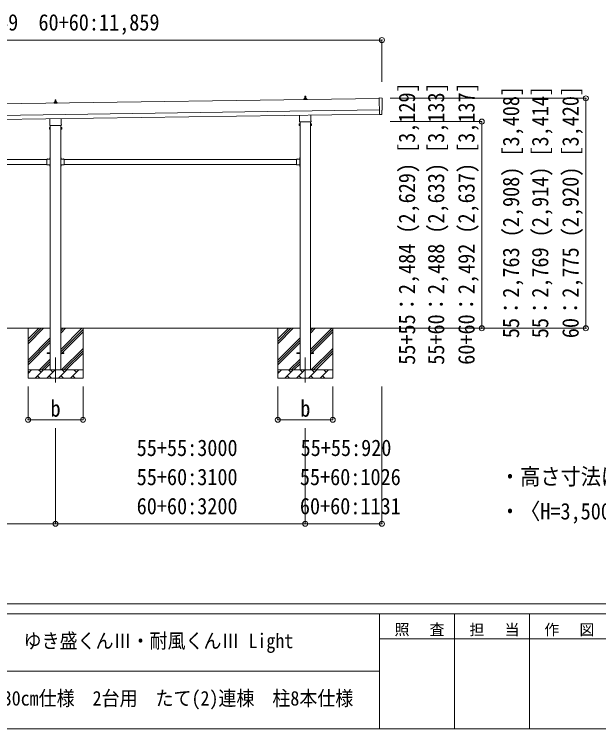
# Model space of a CAD drawing. Units: millimetres at full size, sheet at 1:60; details may follow other scales. Extents: x -16864 to 16864, y -11640 to 11640.
# Drawn here: x 1016 to 8035, y -11640 to -3057 of the extents above; entities that cross this region are included whole.
import ezdxf
from ezdxf.enums import TextEntityAlignment as Align

# ---------------------------------------------------------------- set-up
doc = ezdxf.new("R2010")
doc.units = ezdxf.units.MM
doc.header["$LTSCALE"] = 60
doc.header["$PDMODE"] = 32
doc.header["$PDSIZE"] = 60
doc.linetypes.add('CHAIN1', pattern=[8, 5, -1, 1, -1])
doc.linetypes.add('USER3', pattern=[4, 3, -1])
for name, color, linetype, lineweight in [('0-1_Defpoints', 7, 'CHAIN1', 9), ('0-2_TEXT1', 4, 'Continuous', 9), ('0-3_OTH_LINE', 7, 'Continuous', 9), ('0-8_DIM1', 6, 'Continuous', 9), ('F-0', 7, 'Continuous', 9)]:
    doc.layers.add(name, color=color, linetype=linetype, lineweight=lineweight)
doc.styles.add('ＭＳ ゴシック', font='')
doc.styles.get('ＭＳ ゴシック').set_extended_font_data('MS Gothic')

msp = doc.modelspace()

# ---------------------------------------------------------------- linework, layer by layer
at = {"layer": '0-1_Defpoints'}
for p, q in [((1510.9, -7179.33), (1510.9, -7528.33)), ((4510.9, -7179.33), (4510.9, -7528.33))]:
    msp.add_line(p, q, dxfattribs=at)
at = {"layer": '0-2_TEXT1'}
for p, q in [((5398.6, -4066.67), (33.65, -4143.31)), ((1492.96, -4124.86), (1492.96, -4117.15)), ((1493.34, -4116.36), (1529.08, -4116.36)), ((1493.73, -4116.17), (1500.45, -4114.54)), ((1500.83, -4114.36), (1521.59, -4114.36)), ((1501.21, -4113.57), (1501.21, -4109.36)), ((1502.21, -4109.36), (1520.21, -4109.36)), ((1505.21, -4109.36), (1505.94, -4085.84)), ((1506.94, -4084.86), (1515.48, -4084.86)), ((1516.48, -4085.84), (1517.21, -4109.36)), ((1521.21, -4113.57), (1521.21, -4109.36)), ((1528.7, -4116.17), (1521.98, -4114.54)), ((1529.46, -4124.86), (1529.46, -4117.15)), ((4492.96, -4082), (4492.96, -4074.29)), ((4529.46, -4082), (4492.96, -4082)), ((4493.34, -4073.5), (4529.08, -4073.5)), ((4493.73, -4073.32), (4500.45, -4071.69)), ((4500.83, -4071.5), (4521.59, -4071.5)), ((4501.21, -4070.72), (4501.21, -4066.5)), ((4502.21, -4066.5), (4520.21, -4066.5)), ((4505.21, -4066.5), (4505.94, -4042.98)), ((4506.94, -4042), (4515.48, -4042)), ((4516.48, -4042.98), (4517.21, -4066.5)), ((4521.21, -4070.72), (4521.21, -4066.5)), ((4528.7, -4073.32), (4521.98, -4071.69)), ((4529.46, -4082), (4529.46, -4074.29)), ((5398.53, -4061.59), (5401.37, -4260.42)), ((5430.21, -4062.79), (5398.53, -4061.59)), ((1529.46, -4124.86), (1492.96, -4124.86)), ((35.65, -4283.3), (5400.6, -4206.66)), ((36.36, -4333.29), (5401.31, -4256.65)), ((4442.6, -4335.99), (4442.6, -4270.35)), ((4579.2, -4268.4), (4579.2, -4335.99)), ((5419.58, -4259.26), (5401.37, -4260.42)), ((5420.25, -4259.88), (5419.58, -4259.26)), ((5421, -4260.14), (5427.91, -4259.68)), ((1442.6, -4378.85), (1442.6, -4313.21)), ((1579.2, -4311.25), (1579.2, -4378.85)), ((4436.9, -4374.26), (4437.66, -4372.95)), ((4436.9, -4374.26), (4436.9, -4391.26)), ((4440.9, -4344.76), (4440.9, -4339.26)), ((4578.84, -4348.26), (4442.97, -4348.26)), ((4448.4, -4348.26), (4448.4, -7329.33)), ((4573.4, -7329.33), (4573.4, -4348.26)), ((4580.9, -4339.26), (4580.9, -4344.76)), ((4584.9, -4374.26), (4584.14, -4372.95)), ((4584.9, -4374.26), (4584.9, -4391.26)), ((1436.9, -4417.12), (1437.66, -4415.8)), ((1436.9, -4417.12), (1436.9, -4434.12)), ((1436.9, -4434.12), (1437.66, -4435.43)), ((1443.9, -4420.71), (1437.66, -4420.71)), ((1443.9, -4430.53), (1437.66, -4430.53)), ((1443.9, -4435.43), (1437.66, -4435.43)), ((1440.9, -4387.62), (1440.9, -4382.12)), ((1578.84, -4391.12), (1442.97, -4391.12)), ((1446.4, -4434.82), (1443.9, -4434.82)), ((1448.4, -4391.12), (1448.4, -7329.33)), ((1573.4, -7329.33), (1573.4, -4391.12)), ((1575.4, -4434.82), (1577.9, -4434.82)), ((1577.9, -4420.71), (1584.14, -4420.71)), ((1577.9, -4430.53), (1584.14, -4430.53)), ((1577.9, -4435.43), (1584.14, -4435.43)), ((1580.9, -4382.12), (1580.9, -4387.62)), ((1584.9, -4417.12), (1584.14, -4415.8)), ((1584.9, -4434.12), (1584.14, -4435.43)), ((1584.9, -4417.12), (1584.9, -4434.12)), ((4436.9, -4391.26), (4437.66, -4392.58)), ((4443.9, -4377.85), (4437.66, -4377.85)), ((4443.9, -4387.67), (4437.66, -4387.67)), ((4443.9, -4392.58), (4437.66, -4392.58)), ((4446.4, -4391.96), (4443.9, -4391.96)), ((4575.4, -4391.96), (4577.9, -4391.96)), ((4577.9, -4377.85), (4584.14, -4377.85)), ((4577.9, -4387.67), (4584.14, -4387.67)), ((4577.9, -4392.58), (4584.14, -4392.58)), ((4584.9, -4391.26), (4584.14, -4392.58)), ((-1384.6, -4801.33), (1406.4, -4801.33)), ((1406.4, -4798.33), (1406.4, -4864.33)), ((1406.4, -4798.33), (1446.4, -4798.33)), ((1409.5, -4797.82), (1409.5, -4798.33)), ((1409.5, -4798.33), (1421.3, -4798.33)), ((1442.4, -4801.33), (1447.9, -4801.33)), ((1445.9, -4782.43), (1446.4, -4782.43)), ((1446.4, -4778.33), (1448.4, -4778.33)), ((1446.4, -4778.33), (1446.4, -4798.33)), ((1446.4, -4782.43), (1446.4, -4794.23)), ((1448.4, -4785.33), (1446.4, -4785.33)), ((1448.4, -4791.33), (1446.4, -4791.33)), ((1446.4, -4802.33), (1446.4, -4860.33)), ((1447.9, -4801.33), (1447.9, -4861.33)), ((1448.4, -4778.33), (1448.4, -4798.33)), ((1575.4, -4778.33), (1573.4, -4778.33)), ((1573.4, -4778.33), (1573.4, -4798.33)), ((1573.4, -4785.33), (1575.4, -4785.33)), ((1573.4, -4791.33), (1575.4, -4791.33)), ((1579.4, -4801.33), (1573.9, -4801.33)), ((1573.9, -4801.33), (1573.9, -4861.33)), ((1575.4, -4778.33), (1575.4, -4798.33)), ((1575.91, -4782.43), (1575.4, -4782.43)), ((1575.4, -4782.43), (1575.4, -4794.23)), ((1615.4, -4798.33), (1575.4, -4798.33)), ((1575.4, -4802.33), (1575.4, -4860.33)), ((1612.3, -4798.33), (1600.5, -4798.33)), ((1612.3, -4797.82), (1612.3, -4798.33)), ((1615.4, -4798.33), (1615.4, -4864.33)), ((1615.4, -4801.33), (4406.4, -4801.33)), ((4406.4, -4798.33), (4406.4, -4864.33)), ((4406.4, -4798.33), (4446.4, -4798.33)), ((4409.5, -4797.82), (4409.5, -4798.33)), ((4409.5, -4798.33), (4421.3, -4798.33)), ((4442.4, -4801.33), (4447.9, -4801.33)), ((4445.9, -4782.43), (4446.4, -4782.43)), ((4446.4, -4778.33), (4448.4, -4778.33)), ((4446.4, -4778.33), (4446.4, -4798.33)), ((4446.4, -4782.43), (4446.4, -4794.23)), ((4448.4, -4785.33), (4446.4, -4785.33)), ((4448.4, -4791.33), (4446.4, -4791.33)), ((4446.4, -4802.33), (4446.4, -4860.33)), ((4447.9, -4801.33), (4447.9, -4861.33)), ((4448.4, -4778.33), (4448.4, -4798.33)), ((-1384.6, -4861.33), (1406.4, -4861.33)), ((1406.4, -4864.33), (1446.4, -4864.33)), ((1409.5, -4864.84), (1409.5, -4864.33)), ((1409.5, -4864.33), (1421.3, -4864.33)), ((1442.4, -4861.33), (1447.9, -4861.33)), ((1446.4, -4862.33), (1442.4, -4862.33)), ((1445.9, -4868.43), (1446.4, -4868.43)), ((1446.4, -4864.33), (1446.4, -4884.33)), ((1446.4, -4868.43), (1446.4, -4880.23)), ((1448.4, -4871.33), (1446.4, -4871.33)), ((1448.4, -4877.33), (1446.4, -4877.33)), ((1446.4, -4884.33), (1448.4, -4884.33)), ((1448.4, -4864.33), (1448.4, -4884.33)), ((1573.4, -4864.33), (1573.4, -4884.33)), ((1573.4, -4871.33), (1575.4, -4871.33)), ((1573.4, -4877.33), (1575.4, -4877.33)), ((1575.4, -4884.33), (1573.4, -4884.33)), ((1579.4, -4861.33), (1573.9, -4861.33)), ((1575.4, -4862.33), (1579.4, -4862.33)), ((1575.4, -4864.33), (1575.4, -4884.33)), ((1615.4, -4864.33), (1575.4, -4864.33)), ((1575.91, -4868.43), (1575.4, -4868.43)), ((1575.4, -4868.43), (1575.4, -4880.23)), ((1612.3, -4864.33), (1600.5, -4864.33)), ((1612.3, -4864.84), (1612.3, -4864.33)), ((1615.4, -4861.33), (4406.4, -4861.33)), ((4406.4, -4864.33), (4446.4, -4864.33)), ((4409.5, -4864.84), (4409.5, -4864.33)), ((4409.5, -4864.33), (4421.3, -4864.33)), ((4442.4, -4861.33), (4447.9, -4861.33)), ((4446.4, -4862.33), (4442.4, -4862.33)), ((4445.9, -4868.43), (4446.4, -4868.43)), ((4446.4, -4864.33), (4446.4, -4884.33)), ((4446.4, -4868.43), (4446.4, -4880.23)), ((4448.4, -4871.33), (4446.4, -4871.33)), ((4448.4, -4877.33), (4446.4, -4877.33)), ((4446.4, -4884.33), (4448.4, -4884.33)), ((4448.4, -4864.33), (4448.4, -4884.33)), ((1410.9, -7124.83), (1448.4, -7124.83)), ((1410.9, -7133.83), (1410.9, -7124.83)), ((1410.9, -7124.83), (1448.4, -7124.83)), ((1410.9, -7133.83), (1410.9, -7124.83)), ((1410.9, -7133.83), (1448.4, -7133.83)), ((1410.9, -7133.83), (1448.4, -7133.83)), ((1573.4, -7124.83), (1610.9, -7124.83)), ((1573.4, -7124.83), (1610.9, -7124.83)), ((1573.4, -7133.83), (1610.9, -7133.83)), ((1573.4, -7133.83), (1610.9, -7133.83)), ((1610.9, -7133.83), (1610.9, -7124.83)), ((1610.9, -7133.83), (1610.9, -7124.83)), ((4410.9, -7124.83), (4448.4, -7124.83)), ((4410.9, -7133.83), (4410.9, -7124.83)), ((4410.9, -7124.83), (4448.4, -7124.83)), ((4410.9, -7133.83), (4410.9, -7124.83)), ((4410.9, -7133.83), (4448.4, -7133.83)), ((4410.9, -7133.83), (4448.4, -7133.83)), ((4573.4, -7124.83), (4610.9, -7124.83)), ((4573.4, -7124.83), (4610.9, -7124.83)), ((4573.4, -7133.83), (4610.9, -7133.83)), ((4573.4, -7133.83), (4610.9, -7133.83)), ((4610.9, -7133.83), (4610.9, -7124.83)), ((4610.9, -7133.83), (4610.9, -7124.83))]:
    msp.add_line(p, q, dxfattribs=at)
for points in [[(5430.71, -4256.65), (5430.04, -4209.62), (5430.64, -4209.62)], [(4443.9, -4392.58), (4443.9, -4372.95), (4437.66, -4372.95)], [(4443.9, -4391.96), (4443.9, -4373.56), (4446.4, -4373.56)], [(4577.9, -4391.96), (4577.9, -4373.56), (4575.4, -4373.56)], [(4577.9, -4392.58), (4577.9, -4372.95), (4584.14, -4372.95)], [(1443.9, -4435.43), (1443.9, -4415.8), (1437.66, -4415.8)], [(1443.9, -4434.82), (1443.9, -4416.42), (1446.4, -4416.42)], [(1577.9, -4434.82), (1577.9, -4416.42), (1575.4, -4416.42)], [(1577.9, -4435.43), (1577.9, -4415.8), (1584.14, -4415.8)], [(1409.5, -4797.82), (1421.3, -4797.82), (1421.3, -4798.33)], [(1446.4, -4802.33), (1442.4, -4802.33), (1442.4, -4800.33), (1446.4, -4800.33)], [(1445.9, -4782.43), (1445.9, -4794.23), (1446.4, -4794.23)], [(1575.91, -4782.43), (1575.91, -4794.23), (1575.4, -4794.23)], [(1575.4, -4802.33), (1579.4, -4802.33), (1579.4, -4800.33), (1575.4, -4800.33)], [(1612.3, -4797.82), (1600.5, -4797.82), (1600.5, -4798.33)], [(4409.5, -4797.82), (4421.3, -4797.82), (4421.3, -4798.33)], [(4446.4, -4802.33), (4442.4, -4802.33), (4442.4, -4800.33), (4446.4, -4800.33)], [(4445.9, -4782.43), (4445.9, -4794.23), (4446.4, -4794.23)], [(1409.5, -4864.84), (1421.3, -4864.84), (1421.3, -4864.33)], [(1446.4, -4860.33), (1442.4, -4860.33), (1442.4, -4862.33)], [(1445.9, -4868.43), (1445.9, -4880.23), (1446.4, -4880.23)], [(1575.4, -4860.33), (1579.4, -4860.33), (1579.4, -4862.33)], [(1575.91, -4868.43), (1575.91, -4880.23), (1575.4, -4880.23)], [(1612.3, -4864.84), (1600.5, -4864.84), (1600.5, -4864.33)], [(4409.5, -4864.84), (4421.3, -4864.84), (4421.3, -4864.33)], [(4446.4, -4860.33), (4442.4, -4860.33), (4442.4, -4862.33)], [(4445.9, -4868.43), (4445.9, -4880.23), (4446.4, -4880.23)]]:
    msp.add_lwpolyline(points, dxfattribs=at)
for points in [[(4446.4, -4393.26), (4446.4, -4372.26), (4448.4, -4372.26), (4448.4, -4393.26)], [(4575.4, -4393.26), (4575.4, -4372.26), (4573.4, -4372.26), (4573.4, -4393.26)], [(1446.4, -4436.12), (1446.4, -4415.12), (1448.4, -4415.12), (1448.4, -4436.12)], [(1575.4, -4436.12), (1575.4, -4415.12), (1573.4, -4415.12), (1573.4, -4436.12)]]:
    msp.add_lwpolyline(points, close=True, dxfattribs=at)
at = {"layer": '0-2_TEXT1', "linetype": 'USER3'}
for points in [[(1412.9, -4795.72), (1414.26, -4798.5), (1415.4, -4799.11)], [(1417.9, -4795.72), (1416.55, -4798.5), (1415.4, -4799.11)], [(1443.79, -4785.83), (1446.57, -4787.19), (1447.18, -4788.33)], [(1443.79, -4790.83), (1446.57, -4789.48), (1447.18, -4788.33)], [(1578.02, -4785.83), (1575.24, -4787.19), (1574.63, -4788.33)], [(1578.02, -4790.83), (1575.24, -4789.48), (1574.63, -4788.33)], [(1603.9, -4795.72), (1605.26, -4798.5), (1606.4, -4799.11)], [(1608.9, -4795.72), (1607.55, -4798.5), (1606.4, -4799.11)], [(4412.9, -4795.72), (4414.26, -4798.5), (4415.4, -4799.11)], [(4417.9, -4795.72), (4416.55, -4798.5), (4415.4, -4799.11)], [(4443.79, -4785.83), (4446.57, -4787.19), (4447.18, -4788.33)], [(4443.79, -4790.83), (4446.57, -4789.48), (4447.18, -4788.33)], [(1412.9, -4866.94), (1414.26, -4864.17), (1415.4, -4863.56)], [(1417.9, -4866.94), (1416.55, -4864.17), (1415.4, -4863.56)], [(1443.79, -4871.83), (1446.57, -4873.19), (1447.18, -4874.33)], [(1443.79, -4876.83), (1446.57, -4875.48), (1447.18, -4874.33)], [(1578.02, -4871.83), (1575.24, -4873.19), (1574.63, -4874.33)], [(1578.02, -4876.83), (1575.24, -4875.48), (1574.63, -4874.33)], [(1603.9, -4866.94), (1605.26, -4864.17), (1606.4, -4863.56)], [(1608.9, -4866.94), (1607.55, -4864.17), (1606.4, -4863.56)], [(4412.9, -4866.94), (4414.26, -4864.17), (4415.4, -4863.56)], [(4417.9, -4866.94), (4416.55, -4864.17), (4415.4, -4863.56)], [(4443.79, -4871.83), (4446.57, -4873.19), (4447.18, -4874.33)], [(4443.79, -4876.83), (4446.57, -4875.48), (4447.18, -4874.33)]]:
    msp.add_lwpolyline(points, dxfattribs=at)
at = {"layer": '0-2_TEXT1'}
for centre, radius, start, end in [((1493.96, -4117.15), 1, 103.62699, 180), ((1500.21, -4113.57), 1, 283.62699, 0), ((1505.3, -4109.99), 4.13, 90, 171.17633), ((1502.21, -4110.36), 1, 90, 180), ((1506.94, -4085.86), 1, 90, 178.60509), ((1514.54, -4109.36), 4.83, 133.60282, 180), ((1507.88, -4109.36), 4.83, 0, 46.39718), ((1515.48, -4085.86), 1, 1.39491, 90), ((1517.13, -4109.99), 4.13, 8.82367, 90), ((1520.21, -4110.36), 1, 0, 90), ((1522.21, -4113.57), 1, 180, 256.37301), ((1528.46, -4117.15), 1, 0, 76.37301), ((4493.96, -4074.29), 1, 103.62699, 180), ((4500.21, -4070.72), 1, 283.62699, 0), ((4505.3, -4067.14), 4.13, 90, 171.17633), ((4502.21, -4067.5), 1, 90, 180), ((4506.94, -4043), 1, 90, 178.60509), ((4514.54, -4066.5), 4.83, 133.60282, 180), ((4507.88, -4066.5), 4.83, 0, 46.39718), ((4515.48, -4043), 1, 1.39491, 90), ((4517.13, -4067.14), 4.13, 8.82367, 90), ((4520.21, -4067.5), 1, 0, 90), ((4522.21, -4070.72), 1, 180, 256.37301), ((4528.46, -4074.29), 1, 0, 76.37301), ((5420.93, -4259.14), 1, 227.3164, 273.81435), ((4441.25, -4375.4), 4.34, 145.61575, 214.38425), ((4444.9, -4339.26), 4, 125.09963, 180), ((4444.9, -4344.76), 4, 180, 194.47751), ((4444.9, -4344.76), 4, 194.47751, 241.04498), ((4576.9, -4344.76), 4, 298.95502, 345.52249), ((4576.9, -4339.26), 4, 0, 54.90037), ((4576.9, -4344.76), 4, 345.52249, 0), ((4580.56, -4375.4), 4.34, 325.61575, 34.38425), ((1441.25, -4418.26), 4.34, 145.61575, 214.38425), ((1453.14, -4425.62), 16.24, 162.41205, 197.58795), ((1441.25, -4432.98), 4.34, 145.61575, 214.38425), ((1444.9, -4382.12), 4, 125.09963, 180), ((1444.9, -4387.62), 4, 180, 194.47751), ((1444.9, -4387.62), 4, 194.47751, 241.04498), ((1576.9, -4387.62), 4, 298.95502, 345.52249), ((1576.9, -4382.12), 4, 0, 54.90037), ((1576.9, -4387.62), 4, 345.52249, 0), ((1568.66, -4425.62), 16.24, 342.41205, 17.58795), ((1580.56, -4418.26), 4.34, 325.61575, 34.38425), ((1580.56, -4432.98), 4.34, 325.61575, 34.38425), ((4453.14, -4382.76), 16.24, 162.41205, 197.58795), ((4441.25, -4390.12), 4.34, 145.61575, 214.38425), ((4568.66, -4382.76), 16.24, 342.41205, 17.58795), ((4580.56, -4390.12), 4.34, 325.61575, 34.38425), ((1415.4, -4803.56), 8.23, 44.2189, 135.7811), ((1451.64, -4788.33), 8.23, 134.2189, 225.7811), ((1446.4, -4798.33), 2, 270, 0), ((1575.4, -4798.33), 2, 180, 270), ((1570.17, -4788.33), 8.23, 314.2189, 45.7811), ((1606.4, -4803.56), 8.23, 44.2189, 135.7811), ((4415.4, -4803.56), 8.23, 44.2189, 135.7811), ((4451.64, -4788.33), 8.23, 134.2189, 225.7811), ((4446.4, -4798.33), 2, 270, 0), ((1415.4, -4859.1), 8.23, 224.2189, 315.7811), ((1451.64, -4874.33), 8.23, 134.2189, 225.7811), ((1446.4, -4864.33), 2, 0, 90), ((1575.4, -4864.33), 2, 90, 180), ((1570.17, -4874.33), 8.23, 314.2189, 45.7811), ((1606.4, -4859.1), 8.23, 224.2189, 315.7811), ((4415.4, -4859.1), 8.23, 224.2189, 315.7811), ((4451.64, -4874.33), 8.23, 134.2189, 225.7811), ((4446.4, -4864.33), 2, 0, 90)]:
    msp.add_arc(centre, radius, start, end, dxfattribs=at)
for centre, major_axis, ratio, start_param, end_param in [((5430.01, -4065.78), (3, -0.04), 0.99863, 6.2683889, 7.8016218), ((10196.39, -4068.13), (-4762.89, -68.04), 0.99863, 6.268406, 6.2977043), ((5430.57, -4205.22), (4.41, -0.06), 0.99863, 4.712389, 6.2976778), ((5427.7, -4256.68), (2.21, -2.04), 0.9974, 5.5252311, 7.0411395)]:
    msp.add_ellipse(centre, major_axis=major_axis, ratio=ratio, start_param=start_param, end_param=end_param, dxfattribs=at)
at = {"layer": '0-3_OTH_LINE'}
for p, q in [((1448.4, -6829.33), (-1426.6, -6829.33)), ((1180.9, -6829.33), (1180.9, -7429.33)), ((1180.9, -7014.38), (1365.95, -6829.33)), ((1180.9, -6986.1), (1337.67, -6829.33)), ((1180.9, -6957.81), (1309.39, -6829.33)), ((1573.4, -7084.43), (1828.5, -6829.33)), ((1573.4, -6886.44), (1630.51, -6829.33)), ((1573.4, -6858.16), (1602.23, -6829.33)), ((4448.4, -6829.33), (1573.4, -6829.33)), ((1573.4, -7112.72), (1840.9, -6845.22)), ((1840.9, -6829.33), (1840.9, -7429.33)), ((4180.9, -6829.33), (4180.9, -7429.33)), ((4180.9, -7014.38), (4365.95, -6829.33)), ((4180.9, -6986.1), (4337.67, -6829.33)), ((4180.9, -6957.81), (4309.39, -6829.33)), ((4573.4, -7084.43), (4828.5, -6829.33)), ((4573.4, -6886.44), (4630.51, -6829.33)), ((4573.4, -6858.16), (4602.23, -6829.33)), ((5530.31, -6829.33), (4573.4, -6829.33)), ((4573.4, -7112.72), (4840.9, -6845.22)), ((4840.9, -6829.33), (4840.9, -7429.33)), ((1180.9, -7212.37), (1448.4, -6944.87)), ((1573.4, -7141), (1840.9, -6873.5)), ((4180.9, -7212.37), (4448.4, -6944.87)), ((4573.4, -7141), (4840.9, -6873.5)), ((1180.9, -7240.66), (1448.4, -6973.16)), ((1180.9, -7268.94), (1448.4, -7001.44)), ((4180.9, -7240.66), (4448.4, -6973.16)), ((4180.9, -7268.94), (4448.4, -7001.44)), ((1583.06, -7329.33), (1840.9, -7071.49)), ((1611.35, -7329.33), (1840.9, -7099.77)), ((4583.06, -7329.33), (4840.9, -7071.49)), ((4611.35, -7329.33), (4840.9, -7099.77)), ((1318.5, -7329.33), (1448.4, -7199.43)), ((1639.63, -7329.33), (1840.9, -7128.06)), ((4318.5, -7329.33), (4448.4, -7199.43)), ((4639.63, -7329.33), (4840.9, -7128.06)), ((1346.79, -7329.33), (1448.4, -7227.72)), ((1375.07, -7329.33), (1448.4, -7256)), ((4346.79, -7329.33), (4448.4, -7227.72)), ((4375.07, -7329.33), (4448.4, -7256)), ((1180.9, -7329.33), (1840.9, -7329.33)), ((1180.9, -7372.23), (1223.8, -7329.33)), ((1195.24, -7357.89), (1180.9, -7343.55)), ((1265.22, -7429.33), (1365.22, -7329.33)), ((1336.67, -7357.89), (1308.11, -7329.33)), ((1406.64, -7429.33), (1506.64, -7329.33)), ((1478.09, -7357.89), (1449.53, -7329.33)), ((1548.06, -7429.33), (1648.06, -7329.33)), ((1619.51, -7357.89), (1590.95, -7329.33)), ((1689.48, -7429.33), (1789.48, -7329.33)), ((1760.93, -7357.89), (1732.38, -7329.33)), ((1837.62, -7329.33), (1840.9, -7326.05)), ((4180.9, -7329.33), (4840.9, -7329.33)), ((4180.9, -7372.23), (4223.8, -7329.33)), ((4195.24, -7357.89), (4180.9, -7343.55)), ((4265.22, -7429.33), (4365.22, -7329.33)), ((4336.67, -7357.89), (4308.11, -7329.33)), ((4406.64, -7429.33), (4506.64, -7329.33)), ((4478.09, -7357.89), (4449.53, -7329.33)), ((4548.06, -7429.33), (4648.06, -7329.33)), ((4619.51, -7357.89), (4590.95, -7329.33)), ((4689.48, -7429.33), (4789.48, -7329.33)), ((4760.93, -7357.89), (4732.38, -7329.33)), ((4837.62, -7329.33), (4840.9, -7326.05)), ((1840.9, -7429.33), (1180.9, -7429.33)), ((1293.77, -7400.78), (1322.33, -7429.33)), ((1435.19, -7400.78), (1463.75, -7429.33)), ((1576.61, -7400.78), (1605.17, -7429.33)), ((1718.04, -7400.78), (1746.59, -7429.33)), ((4840.9, -7429.33), (4180.9, -7429.33)), ((4293.77, -7400.78), (4322.33, -7429.33)), ((4435.19, -7400.78), (4463.75, -7429.33)), ((4576.61, -7400.78), (4605.17, -7429.33)), ((4718.04, -7400.78), (4746.59, -7429.33))]:
    msp.add_line(p, q, dxfattribs=at)
at = {"layer": '0-8_DIM1'}
for p, q in [((5431.61, -3366.69), (-5407.31, -3366.69)), ((5431.61, -3366.69), (5431.61, -3866.69)), ((7881.31, -4066.23), (5530.31, -4066.23)), ((7881.31, -6829.33), (7881.31, -4066.23)), ((6631.31, -4345.76), (5531.31, -4345.76)), ((6631.31, -4345.76), (6631.31, -6829.33)), ((7881.31, -6829.33), (5530.31, -6829.33)), ((1180.9, -7928.33), (1180.9, -7528.33)), ((1840.9, -7928.33), (1840.9, -7528.33)), ((4180.9, -7928.33), (4180.9, -7528.33)), ((4840.9, -7928.33), (4840.9, -7528.33)), ((5431.31, -9178.33), (5431.31, -7528.33)), ((1180.9, -7928.33), (1840.9, -7928.33)), ((4180.9, -7928.33), (4840.9, -7928.33)), ((1510.9, -9178.33), (1510.9, -8030.33)), ((4510.9, -9178.33), (4510.9, -8030.33))]:
    msp.add_line(p, q, dxfattribs=at)
msp.add_lwpolyline([(5431.31, -9178.33), (4510.9, -9178.33), (1510.9, -9178.33), (-1489.1, -9178.33), (-4489.1, -9178.33), (-5407.62, -9178.33)], dxfattribs=at)
for p in [(5431.61, -3366.69), (7881.31, -4066.23), (6631.31, -4345.76), (6631.31, -6829.33), (7881.31, -6829.33), (1180.9, -7928.33), (1840.9, -7928.33), (4180.9, -7928.33), (4840.9, -7928.33), (1510.9, -9178.33), (4510.9, -9178.33), (5431.31, -9178.33)]:
    msp.add_point(p, dxfattribs=at)
at = {"layer": 'F-0', "color": 5, "lineweight": 5}
for p, q in [((-16864.12, -10140), (16015.88, -10140)), ((-16864.12, -10260), (10682.37, -10260)), ((5402.37, -10260), (5402.37, -11640)), ((6302.37, -10260), (6302.37, -11640)), ((7202.37, -10260), (7202.37, -11640)), ((5402.37, -10560), (9002.37, -10560)), ((-6897.63, -10950), (5402.37, -10950)), ((-16864.12, -11640), (16015.88, -11640))]:
    msp.add_line(p, q, dxfattribs=at)

# ---------------------------------------------------------------- texts
at = {"layer": '0-8_DIM1', "color": 7, "style": 'ＭＳ ゴシック', "width": 0.9}
for s, p in [('55+55:1,0839\u300055+60:11,349\u300060+60:11,859', (-2087.85, -3311.69)), ('b', (1450.9, -7950.83)), ('b', (4450.9, -7950.83)), ('55+55:3000', (2485.9, -8423.33)), ('55+55:920', (4454.85, -8423.33)), ('・高さ寸法は、H=2,355 (H=2,500) [H=3,000]を示す。', (6848.01, -8768.57)), ('55+60:3100', (2485.9, -8773.33)), ('55+60:1026', (4446.1, -8773.33)), ('60+60:3200', (2485.9, -9123.33)), ('60+60:1131', (4446.1, -9123.33)), ('・〈H=3,500〉の場合、H=2,355に〈1,145〉を足した寸法としてください。', (6848.01, -9185.41))]:
    msp.add_text(s, height=197.9, dxfattribs=at).set_placement(p, align=Align.BOTTOM_LEFT)
for s, p in [('55+55：2,484 (2,629) [3,129]', (5889.29, -7267.55)), ('55+60：2,488 (2,633) [3,133]', (6239.29, -7267.55)), ('60+60：2,492 (2,637) [3,137]', (6603.81, -7267.55)), ('55：2,763 (2,908) [3,408]', (7139.29, -6947.78)), ('55：2,769 (2,914) [3,414]', (7489.29, -6947.78)), ('60：2,775 (2,920) [3,420]', (7853.81, -6947.78))]:
    msp.add_text(s, height=197.9, rotation=90, dxfattribs=at).set_placement(p, align=Align.BOTTOM_LEFT)
at = {"layer": 'F-0', "style": 'ＭＳ ゴシック', "width": 0.9}
for s, p in [('ゆき盛くんⅢ・耐風くんⅢ Light', (1127.37, -10725)), ('積雪30cm仕様\u30002台用\u3000たて(2)連棟\u3000柱8本仕様', (444.87, -11415))]:
    msp.add_text(s, height=176, dxfattribs=at).set_placement(p, align=Align.BOTTOM_LEFT)
at = {"layer": 'F-0', "char_height": 132, "attachment_point": 7, "style": 'ＭＳ ゴシック'}
for s, insert in [('\\T1.17;照\u3000査', (5582.37, -10530)), ('\\T1.17;担\u3000当', (6482.37, -10530)), ('\\T1.17;作\u3000図', (7382.37, -10530))]:
    msp.add_mtext(s, dxfattribs=dict(at, insert=insert))

doc.saveas('drawing.dxf')
